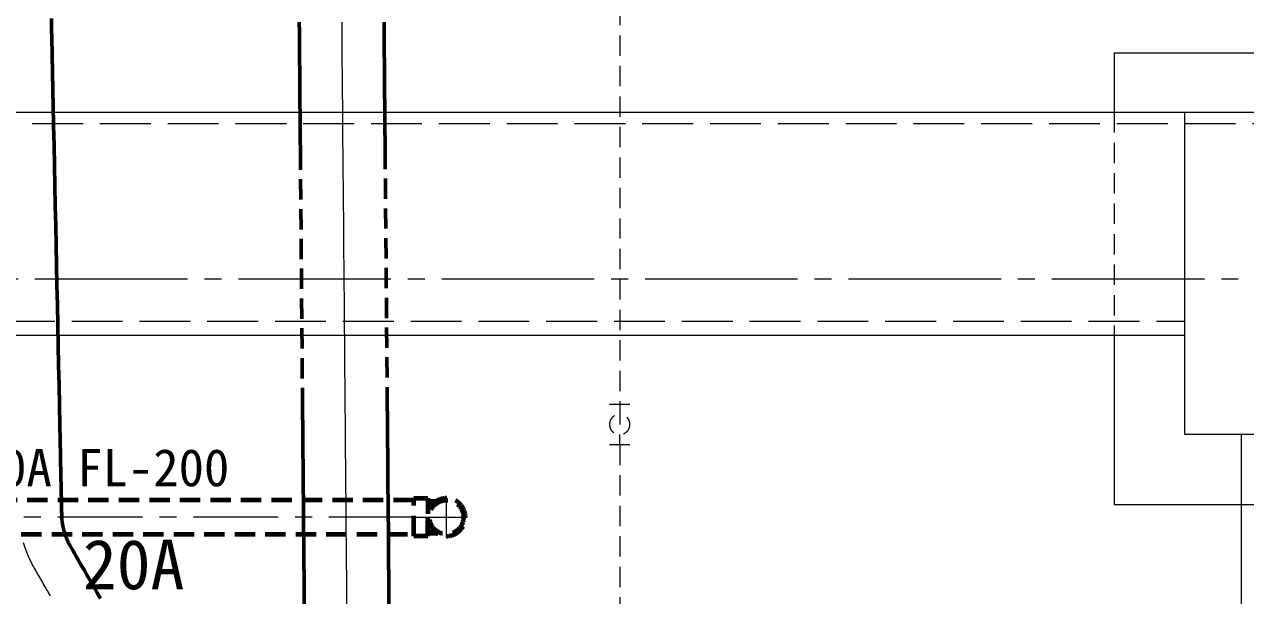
# Model space of a CAD drawing. Units: millimetres at full size. Extents: x -12803 to 120774, y -9413 to 101127.
# Drawn here: x 13881 to 16043, y 26085 to 27097 of the extents above; entities that cross this region are included whole.
import ezdxf
from ezdxf.enums import TextEntityAlignment as Align

# ---------------------------------------------------------------- set-up
doc = ezdxf.new("R2010")
doc.units = ezdxf.units.MM
doc.header["$LTSCALE"] = 30
for name, pattern in [('CHAIN1', [8, 5, -1, 1, -1]), ('CHAIN2', [12, 9, -1, 1, -1]), ('DASHED1', [1.8, 1.2, -0.6]), ('DASHED3', [4, 3, -1])]:
    doc.linetypes.add(name, pattern=pattern)
for name, color, linetype, lineweight in [('0-1_1-2', 7, 'Continuous', 15), ('0-9_1-1', 7, 'CHAIN2', 15), ('0-F_1-16', 7, 'Continuous', 15), ('9-1_配管－汚水１：硬質塩ビ管（ＤＶ）', 2, 'Continuous', 30), ('9-2_配管－給湯１２：ＨＴＬＰ（ＵＸ）', 3, 'Continuous', 20), ('9-4_配管－ガス３：ねじ込み', 3, 'Continuous', 20), ('9-B_ダクト－ＥＡ・丸ダクト：排気', 134, 'Continuous', 50)]:
    doc.layers.add(name, color=color, linetype=linetype, lineweight=lineweight)
doc.styles.add('ＭＳ ゴシック', font='')
doc.styles.get('ＭＳ ゴシック').set_extended_font_data('MS Gothic')

msp = doc.modelspace()

# ---------------------------------------------------------------- linework, layer by layer
at = {"layer": '0-1_1-2'}
for p, q in [((15810, 27046.26), (16610, 27046.26)), ((15810, 27046.26), (15810, 26941.26)), ((-2085, 26941.26), (29410, 26941.26)), ((15935, 26941.26), (15935, 26371.26)), ((15810, 26546.26), (15810, 26246.26)), ((15935, 26371.26), (16485, 26371.26)), ((16035, 26371.26), (16035, 18871.26)), ((15810, 26246.26), (16035, 26246.26))]:
    msp.add_line(p, q, dxfattribs=at)
at = {"layer": '0-1_1-2', "linetype": 'DASHED1'}
for p, q in [((15810, 26941.26), (15810, 26546.26)), ((16035, 26246.26), (16385, 26246.26))]:
    msp.add_line(p, q, dxfattribs=at)
at = {"layer": '0-1_1-2', "linetype": 'DASHED3'}
msp.add_line((-2065, 26921.26), (29410, 26921.26), dxfattribs=at)
at = {"layer": '0-9_1-1'}
msp.add_line((-5540, 26646.26), (39710, 26646.26), dxfattribs=at)
at = {"layer": '0-F_1-16', "linetype": 'DASHED3'}
msp.add_line((10485, 26571.26), (15935, 26571.26), dxfattribs=at)
at = {"layer": '0-F_1-16'}
msp.add_line((10485, 26546.26), (15935, 26546.26), dxfattribs=at)
at = {"layer": '9-1_配管－汚水１：硬質塩ビ管（ＤＶ）', "color": 1, "linetype": 'DASHED1', "lineweight": 60}
for p, q in [((14570.41, 26253.96), (13335.64, 26253.96)), ((14595.41, 26257.46), (14595.41, 26229.72)), ((14595.41, 26252.46), (14610.8, 26252.46)), ((14595.41, 26190.46), (14595.41, 26218.19)), ((13335.64, 26193.96), (14570.41, 26193.96)), ((14595.41, 26190.46), (14570.41, 26190.46)), ((14595.41, 26195.46), (14610.8, 26195.46))]:
    msp.add_line(p, q, dxfattribs=at)
at = {"layer": '9-1_配管－汚水１：硬質塩ビ管（ＤＶ）', "color": 7, "linetype": 'CHAIN1', "lineweight": 15}
for p, q in [((14628.41, 26187.96), (14628.41, 26259.96)), ((14570.41, 26223.96), (13335.64, 26223.96)), ((14570.41, 26223.96), (14598.41, 26223.96)), ((14592.41, 26223.96), (14664.41, 26223.96))]:
    msp.add_line(p, q, dxfattribs=at)
at = {"layer": '9-1_配管－汚水１：硬質塩ビ管（ＤＶ）', "color": 1, "linetype": 'DASHED1', "lineweight": 60}
msp.add_lwpolyline([(14570.41, 26190.46), (14570.41, 26257.46), (14595.41, 26257.46)], dxfattribs=at)
msp.add_circle((14628.41, 26223.96), 30, dxfattribs=at)
for start, end in [(90, 270), (0, 90), (270, 0)]:
    msp.add_arc((14628.41, 26223.96), 33.5, start, end, dxfattribs=at)
at = {"layer": '9-4_配管－ガス３：ねじ込み', "linetype": 'DASHED1'}
for p, q in [((14935, 31667.25), (14935, 26424.17)), ((14917, 26424.17), (14953, 26424.17)), ((14935, 26424.17), (14935, 26388.17)), ((14953, 26352.17), (14917, 26352.17)), ((14935, 26352.17), (14935, 26370.17)), ((14935, 26352.17), (14935, 25451.27))]:
    msp.add_line(p, q, dxfattribs=at)
msp.add_arc((14935, 26388.17), 18, 120, 60, dxfattribs=at)
at = {"layer": '9-B_ダクト－ＥＡ・丸ダクト：排気', "linetype": 'DASHED1'}
for points in [[(13928.98, 27107.3), (13929.21, 27096.3), (13929.44, 27085.29), (13929.67, 27074.29), (13929.9, 27063.28), (13930.13, 27052.27), (13930.36, 27041.27), (13930.37, 27040.87), (13930.38, 27040.47), (13930.39, 27040.07), (13930.39, 27039.66), (13930.4, 27039.26), (13930.41, 27038.86), (13930.42, 27038.46), (13930.43, 27038.06), (13930.44, 27037.66), (13930.44, 27037.26), (13930.45, 27036.86), (13930.46, 27036.46), (13930.47, 27036.06), (13930.48, 27035.66), (13930.49, 27035.26)], [(14367.86, 27100.65), (14367.91, 27094.66), (14367.96, 27088.68), (14368.01, 27082.7), (14368.06, 27076.72), (14368.11, 27070.74), (14368.16, 27064.76), (14368.21, 27058.78), (14368.26, 27052.8), (14368.31, 27046.82), (14368.37, 27040.84)], [(14517.86, 27100.65), (14517.91, 27094.66), (14517.97, 27088.68), (14518.02, 27082.7), (14518.07, 27076.72), (14518.12, 27070.74), (14518.17, 27064.76), (14518.22, 27058.78), (14518.27, 27052.8), (14518.32, 27046.82), (14518.37, 27040.84)], [(13930.49, 27035.26), (13930.49, 27034.86), (13930.6, 27029.76), (13930.71, 27024.65), (13930.81, 27019.55), (13930.92, 27014.45), (13931.03, 27009.35), (13931.13, 27004.24), (13931.24, 26999.14), (13931.35, 26994.04), (13931.45, 26988.93), (13931.56, 26983.83), (13931.67, 26978.73), (13931.77, 26973.63), (13931.88, 26968.52), (13931.98, 26963.42), (13932.09, 26958.32), (13932.2, 26953.22), (13932.94, 26917.82), (13933.67, 26882.42), (13934.41, 26847.02), (13935.15, 26811.63), (13935.89, 26776.23), (13936.63, 26740.83), (13937.36, 26705.43), (13938.1, 26670.03), (13938.84, 26634.64), (13939.58, 26599.24), (13940.32, 26563.84), (13941.06, 26528.44), (13941.79, 26493.04), (13942.53, 26457.65), (13943.27, 26422.25), (13944.01, 26386.85)], [(14368.37, 27040.84), (14368.42, 27034.86), (14368.43, 27032.86), (14368.45, 27030.86), (14368.47, 27028.86), (14368.48, 27026.87), (14368.5, 27024.87), (14368.52, 27022.87), (14368.53, 27020.87), (14368.55, 27018.87), (14368.57, 27016.87), (14368.59, 27014.88), (14368.6, 27012.88), (14368.62, 27010.88), (14368.64, 27008.88), (14368.65, 27006.88), (14368.67, 27004.89), (14368.69, 27002.89), (14368.82, 26986.93), (14368.96, 26970.97), (14369.09, 26955.01), (14369.23, 26939.06), (14369.36, 26923.1), (14369.5, 26907.14), (14369.63, 26891.18), (14369.77, 26875.23), (14370.22, 26822.46), (14370.66, 26769.69), (14371.11, 26716.92), (14371.56, 26664.15), (14372.01, 26611.38), (14372.45, 26558.61), (14372.9, 26505.85), (14373.35, 26453.08), (14373.39, 26448.13), (14373.43, 26443.18), (14373.47, 26438.24), (14373.51, 26433.29), (14373.56, 26428.34), (14373.6, 26423.4)], [(14518.37, 27040.84), (14518.42, 27034.86), (14518.44, 27032.9), (14518.45, 27030.94), (14518.47, 27028.98), (14518.49, 27027.02), (14518.5, 27025.07), (14518.52, 27023.11), (14518.54, 27021.15), (14518.55, 27019.19), (14518.57, 27017.23), (14518.59, 27015.27), (14518.6, 27013.32), (14518.62, 27011.36), (14518.64, 27009.4), (14518.65, 27007.44), (14518.67, 27005.48), (14518.69, 27003.52), (14518.82, 26987.64), (14518.96, 26971.77), (14519.09, 26955.89), (14519.23, 26940.01), (14519.36, 26924.13), (14519.49, 26908.25), (14519.63, 26892.37), (14519.76, 26876.5), (14520.21, 26823.73), (14520.66, 26770.96), (14521.11, 26718.19), (14521.55, 26665.42), (14522, 26612.65), (14522.45, 26559.89), (14522.89, 26507.12), (14523.34, 26454.35), (14523.38, 26449.32), (14523.43, 26444.3), (14523.47, 26439.27), (14523.51, 26434.24), (14523.55, 26429.22), (14523.6, 26424.19)], [(14373.6, 26423.4), (14373.64, 26418.45), (14373.68, 26413.5), (14373.72, 26408.55), (14373.77, 26403.61), (14373.81, 26398.66), (14373.85, 26393.71), (14373.89, 26388.77), (14373.93, 26383.82), (14373.98, 26378.87), (14374.02, 26373.92)], [(14523.6, 26424.19), (14523.64, 26419.16), (14523.68, 26414.14), (14523.72, 26409.11), (14523.77, 26404.08), (14523.81, 26399.06), (14523.85, 26394.03), (14523.9, 26389), (14523.94, 26383.98), (14523.98, 26378.95), (14524.02, 26373.92)], [(14004.58, 26099.86), (14010.27, 26090), (14015.97, 26080.14)]]:
    msp.add_lwpolyline(points, dxfattribs=at)
at = {"layer": '9-B_ダクト－ＥＡ・丸ダクト：排気', "color": 7, "linetype": 'DASHED1', "lineweight": 15}
for points in [[(14442.86, 27100.65), (14442.91, 27094.66), (14442.96, 27088.68), (14443.01, 27082.7), (14443.06, 27076.72), (14443.11, 27070.74), (14443.17, 27064.76), (14443.22, 27058.78), (14443.27, 27052.8), (14443.32, 27046.82), (14443.37, 27040.84), (14443.42, 27034.86), (14443.66, 27006.5), (14443.9, 26978.13), (14444.14, 26949.77), (14444.38, 26921.41), (14444.62, 26893.05), (14444.86, 26864.68), (14445.1, 26836.32)], [(14445.1, 26836.32), (14445.34, 26807.96), (14445.58, 26779.6), (14445.82, 26751.23), (14446.06, 26722.87), (14446.3, 26694.51), (14446.54, 26666.15), (14446.78, 26637.78), (14447.02, 26609.42), (14447.26, 26581.06), (14447.37, 26568.11), (14447.48, 26555.17), (14447.59, 26542.22), (14447.7, 26529.27), (14447.81, 26516.33), (14447.92, 26503.38), (14448.03, 26490.44), (14448.14, 26477.49), (14448.25, 26464.54), (14448.36, 26451.6), (14448.47, 26438.65), (14448.58, 26425.71), (14448.69, 26412.76), (14448.8, 26399.82), (14448.91, 26386.87), (14449.02, 26373.92)], [(13917.98, 26099.86), (13918.95, 26098.18), (13919.92, 26096.5), (13920.89, 26094.81), (13921.87, 26093.13), (13922.84, 26091.44), (13923.81, 26089.76), (13924.78, 26088.07), (13925.76, 26086.39), (13926.73, 26084.7)]]:
    msp.add_lwpolyline(points, dxfattribs=at)
at = {"layer": '9-B_ダクト－ＥＡ・丸ダクト：排気'}
for points in [[(13944.01, 26386.85), (13944.19, 26378.31), (13944.37, 26369.64), (13944.55, 26360.69), (13944.75, 26351.34), (13944.95, 26341.45), (13945.17, 26330.88), (13945.41, 26319.5), (13945.67, 26307.17), (13945.95, 26293.84), (13946.24, 26280.11), (13946.52, 26266.65), (13946.78, 26254.16), (13947.01, 26243.31), (13947.18, 26234.79), (13947.3, 26229.29), (13947.33, 26227.48), (13947.33, 26227.48), (13947.33, 26227.48), (13947.33, 26227.48), (13947.33, 26227.48), (13947.33, 26227.48), (13947.33, 26227.48), (13947.33, 26227.48), (13947.33, 26227.48), (13947.34, 26227.26), (13947.36, 26226.73), (13947.4, 26225.95), (13947.44, 26224.97), (13947.5, 26223.86), (13947.56, 26222.67), (13947.63, 26221.46), (13947.71, 26220.29), (13947.79, 26219.21), (13947.88, 26218.2), (13947.97, 26217.27), (13948.07, 26216.39), (13948.18, 26215.55), (13948.29, 26214.74), (13948.41, 26213.92)], [(14374.02, 26373.92), (14374.17, 26355.51), (14374.33, 26336.82), (14374.49, 26317.54), (14374.66, 26297.4), (14374.84, 26276.11), (14375.04, 26253.37), (14375.25, 26228.91), (14375.47, 26202.43), (14375.71, 26174), (14375.96, 26144.7), (14376.21, 26115.97), (14376.44, 26089.24), (14376.63, 26065.94)], [(14524.02, 26373.92), (14524.18, 26355.62), (14524.33, 26337.02), (14524.49, 26317.84), (14524.66, 26297.79), (14524.84, 26276.58), (14525.04, 26253.91), (14525.24, 26229.5), (14525.47, 26203.06), (14525.72, 26174.59), (14525.97, 26145.24), (14526.21, 26116.47), (14526.44, 26089.74), (14526.64, 26066.49)], [(13948.41, 26213.92), (13948.54, 26213.1), (13948.67, 26212.25), (13948.82, 26211.39), (13948.97, 26210.5), (13949.12, 26209.6), (13949.29, 26208.7), (13949.46, 26207.79), (13949.64, 26206.88), (13949.82, 26205.97), (13950.01, 26205.07), (13950.21, 26204.18), (13950.42, 26203.3), (13950.63, 26202.42), (13950.85, 26201.55), (13951.07, 26200.68), (13951.3, 26199.82), (13951.54, 26198.96), (13951.78, 26198.1), (13952.03, 26197.24), (13952.29, 26196.38), (13952.56, 26195.52), (13952.83, 26194.66), (13953.11, 26193.8), (13953.4, 26192.93), (13953.7, 26192.07), (13954.01, 26191.2), (13954.33, 26190.32), (13954.66, 26189.46), (13954.99, 26188.6), (13955.32, 26187.75), (13955.65, 26186.91), (13955.98, 26186.1), (13956.3, 26185.3), (13956.62, 26184.54), (13956.94, 26183.78), (13957.26, 26183.02), (13957.61, 26182.25), (13957.98, 26181.44), (13958.38, 26180.6)], [(13958.38, 26180.6), (13958.82, 26179.7), (13959.31, 26178.72), (13959.88, 26177.62), (13960.49, 26176.48), (13961.08, 26175.38), (13961.63, 26174.36), (13962.1, 26173.49), (13962.46, 26172.84), (13962.67, 26172.45), (13962.71, 26172.38), (13962.71, 26172.38), (13962.71, 26172.38), (13962.71, 26172.38), (13962.71, 26172.38), (13962.71, 26172.38), (13962.71, 26172.38), (13962.71, 26172.38), (13963.27, 26171.42), (13964.76, 26168.83), (13967.02, 26164.93), (13969.86, 26160), (13973.12, 26154.36), (13976.62, 26148.3), (13980.19, 26142.12), (13983.65, 26136.12), (13986.88, 26130.51), (13989.87, 26125.34), (13992.65, 26120.53), (13995.25, 26116.03), (13997.7, 26111.77), (14000.05, 26107.7), (14002.33, 26103.75), (14004.58, 26099.86)]]:
    msp.add_lwpolyline(points, dxfattribs=at)
at = {"layer": '9-B_ダクト－ＥＡ・丸ダクト：排気', "color": 7, "linetype": 'CHAIN1', "lineweight": 15}
for points in [[(14449.02, 26373.92), (14449.18, 26355.53), (14449.33, 26336.85), (14449.5, 26317.59), (14449.67, 26297.48), (14449.85, 26276.23), (14450.04, 26253.54), (14450.25, 26229.15), (14450.47, 26202.75), (14450.71, 26174.34), (14450.96, 26145.08), (14451.2, 26116.4), (14451.43, 26089.71), (14451.63, 26066.45)], [(13879.3, 26178.79), (13881.92, 26170.39), (13884.86, 26162.36), (13887.92, 26154.93), (13890.9, 26148.34), (13893.58, 26142.81), (13895.75, 26138.57), (13897.22, 26135.85)], [(13897.22, 26135.85), (13897.76, 26134.88), (13898.37, 26133.82), (13900.11, 26130.81), (13902.68, 26126.36), (13905.79, 26120.96), (13909.15, 26115.15), (13912.46, 26109.42), (13915.42, 26104.29), (13917.98, 26099.86), (13917.68, 26100.37), (13917.39, 26100.88), (13917.1, 26101.38), (13916.81, 26101.88), (13916.53, 26102.38), (13916.24, 26102.88), (13915.95, 26103.38), (13915.65, 26103.9), (13915.8, 26103.64), (13915.95, 26103.38), (13916.09, 26103.13), (13916.24, 26102.88), (13916.38, 26102.63), (13916.53, 26102.38), (13916.67, 26102.13), (13916.81, 26101.88), (13916.96, 26101.63), (13917.1, 26101.38), (13917.25, 26101.13), (13917.39, 26100.88), (13917.54, 26100.62), (13917.68, 26100.37), (13917.83, 26100.12), (13917.98, 26099.86)]]:
    msp.add_lwpolyline(points, dxfattribs=at)

# ---------------------------------------------------------------- texts
at = {"layer": '9-1_配管－汚水１：硬質塩ビ管（ＤＶ）', "color": 7, "style": 'ＭＳ ゴシック'}
msp.add_text('VP 50A FL-200', height=65.98, dxfattribs=at).set_placement((13660.52, 26258.96), align=Align.BOTTOM_LEFT)
at = {"layer": '9-2_配管－給湯１２：ＨＴＬＰ（ＵＸ）', "color": 7, "style": 'ＭＳ ゴシック'}
msp.add_text('20A', height=87.98, dxfattribs=at).set_placement((13984.86, 26069.86), align=Align.BOTTOM_LEFT)

doc.saveas('drawing.dxf')
